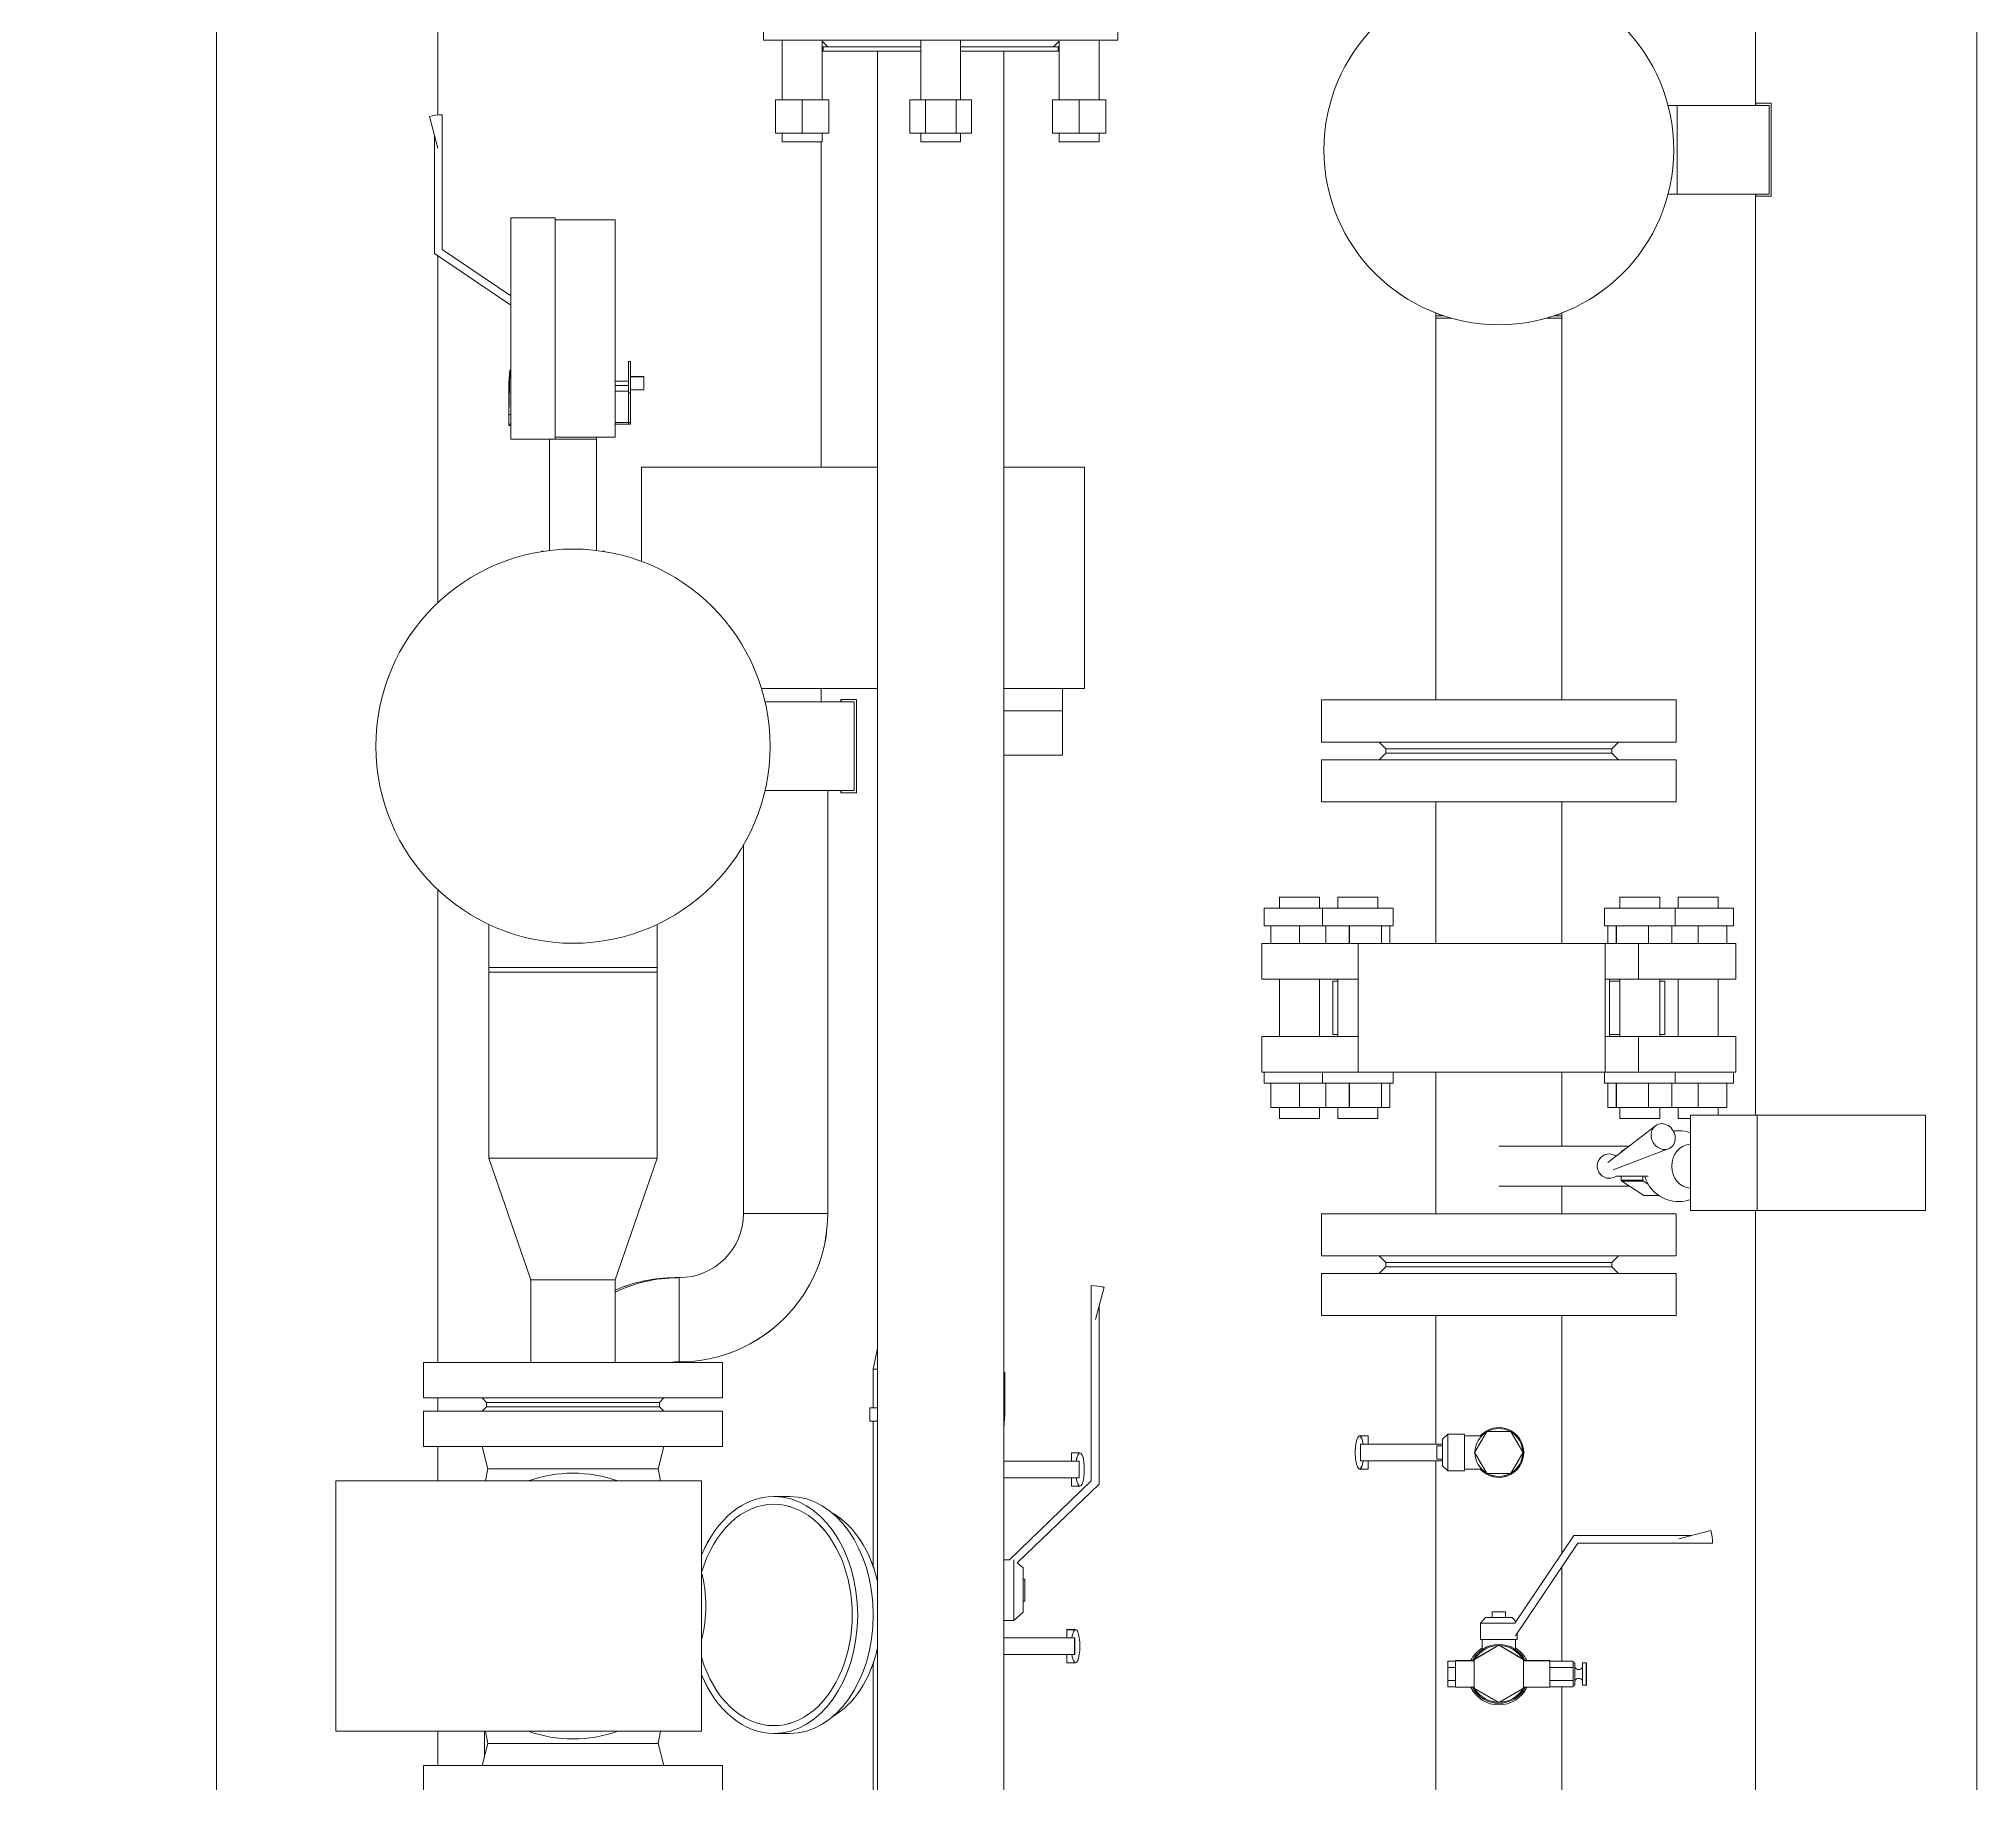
# Model space of a CAD drawing. Header units: millimetres. Extents: x -8689834 to 9419935, y 0 to 233063.
# Drawn here: x -420459 to -419584, y 227049 to 227837 of the extents above; entities that cross this region are included whole.
import ezdxf

# ---------------------------------------------------------------- set-up
doc = ezdxf.new("R2010")
doc.units = ezdxf.units.MM
doc.header["$MEASUREMENT"] = 0
doc.layers.get('0').update_dxf_attribs({"color": 250, "lineweight": 9})
doc.layers.add('25. ЗАЛИВКА ЗОН', color=7, linetype='Continuous', lineweight=0, transparency=0.2)
for name, color, linetype, lineweight in [('2D.ПроекцииПлан. Цвет-Ошибка', 5, 'ByLayer', 35), ('2D.ПроекцииПлан.0', 250, 'ByLayer', 35), ('2D.ПроекцииПлан.25. ЗАЛИВКА ЗОН', 7, 'ByLayer', 0), ('ViewportFrames', 5, 'Continuous', 0), ('Размеры координатных сеток', 7, 'Continuous', 0)]:
    doc.layers.add(name, color=color, linetype=linetype, lineweight=lineweight)
doc.styles.add('МОЭК-Проект', font='', dxfattribs={"oblique": 15})
doc.styles.get('МОЭК-Проект').set_extended_font_data('GOST_type_A')
doc.dimstyles.new('МОЭК', dxfattribs={"dimtxt": 2.5, "dimasz": 2.5, "dimexe": 1.5, "dimexo": 0.625, "dimgap": 1, "dimtad": 1, "dimdec": 0, "dimlfac": 50, "dimtxsty": 'МОЭК-Проект', "dimblk": 'OBLIQUE', "dimblk1": 'OBLIQUE', "dimblk2": 'OBLIQUE', "dimcen": 2.5, "dimdle": 1.5, "dimadec": 0, "dimazin": 2, "dimtfac": 0.75, "dimtdec": 4, "dimtmove": 1, "dimatfit": 3, "dimldrblk": 'NONE', "dimfxl": 1, "dimtfill": 1, "dimtolj": 1, "dimarcsym": 1})

# ---------------------------------------------------------------- blocks, each defined once
blk = doc.blocks.new('PROJECTION_BLOCK_{3bacdaa7-059f-457a-92e3-c8c1ffd092c7}')
at = {"layer": '2D.ПроекцииПлан. Цвет-Ошибка', "color": 0, "lineweight": -2}
for p, q in [((-12.351, 10.847), (-12.351, 10.467)), ((-9.151, 10.847), (-9.151, 10.467)), ((-9.62, 10.467), (-12.351, 10.467)), ((-12.181, 10.467), (-12.181, 9.927)), ((-11.821, 10.457), (-11.821, 9.927)), ((-11.821, 10.457), (-11.771, 10.407)), ((-11.811, 10.407), (-10.931, 10.407)), ((-11.811, 10.367), (-11.811, 10.407)), ((-11.811, 10.367), (-10.931, 10.367)), ((-11.321, -10.322), (-11.321, 10.367)), ((-10.931, 10.467), (-10.931, 9.927)), ((-10.571, 10.467), (-10.571, 9.927)), ((-10.571, 10.407), (-9.691, 10.407)), ((-10.571, 10.367), (-9.691, 10.367)), ((-10.181, -9.714), (-10.181, 10.367)), ((-9.681, 10.457), (-9.731, 10.407)), ((-9.691, 10.367), (-9.691, 10.407)), ((-9.681, 10.457), (-9.681, 9.927)), ((-9.151, 10.467), (-9.62, 10.467)), ((-9.321, 10.467), (-9.321, 9.927)), ((-12.001, 9.927), (-12.241, 9.927)), ((-12.241, 9.927), (-12.241, 9.627)), ((-12.001, 9.927), (-12.001, 9.627)), ((-11.761, 9.927), (-12.001, 9.927)), ((-11.761, 9.627), (-11.761, 9.927)), ((-10.889, 9.927), (-11.028, 9.927)), ((-11.028, 9.927), (-11.028, 9.627)), ((-10.612, 9.927), (-10.889, 9.927)), ((-10.889, 9.927), (-10.889, 9.627)), ((-10.474, 9.927), (-10.612, 9.927)), ((-10.612, 9.927), (-10.612, 9.627)), ((-10.474, 9.927), (-10.474, 9.627)), ((-9.741, 9.927), (-9.741, 9.627)), ((-9.501, 9.927), (-9.741, 9.927)), ((-9.261, 9.927), (-9.501, 9.927)), ((-9.501, 9.927), (-9.501, 9.627)), ((-9.261, 9.927), (-9.261, 9.627)), ((-4.182, 9.876), (-4.101, 9.876)), ((-4.182, 9.876), (-4.101, 9.876)), ((-4.101, 9.876), (-4.101, 9.076)), ((-4.101, 9.876), (-3.271, 9.876)), ((-3.391, 9.896), (-3.391, 9.876)), ((-3.391, 9.896), (-3.251, 9.896)), ((-3.271, 9.876), (-3.271, 9.076)), ((-3.251, 9.896), (-3.251, 9.056)), ((-15.291, 9.491), (-15.367, 9.777)), ((-15.251, 9.512), (-15.251, 9.792)), ((-12.001, 9.627), (-12.241, 9.627)), ((-12.181, 9.627), (-12.181, 9.547)), ((-11.761, 9.627), (-12.001, 9.627)), ((-11.821, 9.627), (-11.821, 9.547)), ((-10.889, 9.627), (-11.028, 9.627)), ((-10.931, 9.627), (-10.931, 9.547)), ((-10.612, 9.627), (-10.889, 9.627)), ((-10.474, 9.627), (-10.612, 9.627)), ((-10.571, 9.627), (-10.571, 9.547)), ((-9.501, 9.627), (-9.741, 9.627)), ((-9.681, 9.627), (-9.681, 9.547)), ((-9.261, 9.627), (-9.501, 9.627)), ((-9.321, 9.627), (-9.321, 9.547)), ((-15.321, 8.538), (-15.321, 9.603)), ((-15.251, 8.575), (-15.251, 9.512)), ((-12.181, 9.547), (-11.821, 9.547)), ((-10.931, 9.547), (-10.571, 9.547)), ((-9.681, 9.547), (-9.321, 9.547)), ((-4.101, 9.076), (-4.182, 9.076)), ((-4.182, 9.076), (-4.101, 9.076)), ((-4.101, 9.076), (-3.271, 9.076)), ((-3.391, 9.076), (-3.391, 9.056)), ((-3.391, 9.056), (-3.251, 9.056)), ((-14.631, 6.862), (-14.631, 8.862)), ((-14.231, 8.862), (-14.631, 8.862)), ((-14.231, 6.862), (-14.231, 8.862)), ((-13.691, 8.842), (-14.231, 8.842)), ((-13.691, 6.882), (-13.691, 8.842)), ((-14.631, 8.073), (-15.321, 8.538)), ((-14.631, 8.157), (-15.251, 8.575)), ((-6.281, 7.976), (-6.281, 8.002)), ((-6.281, 7.976), (-6.207, 7.976)), ((-6.281, 7.976), (-6.207, 7.976)), ((-6.281, 7.956), (-6.281, 7.976)), ((-6.281, 7.956), (-6.142, 7.956)), ((-6.281, 7.956), (-6.142, 7.956)), ((-6.281, 4.507), (-6.281, 7.956)), ((-5.28, 7.956), (-5.141, 7.956)), ((-5.28, 7.956), (-5.141, 7.956)), ((-5.214, 7.976), (-5.141, 7.976)), ((-5.214, 7.976), (-5.141, 7.976)), ((-5.141, 7.976), (-5.141, 8.002)), ((-5.141, 7.956), (-5.141, 7.976)), ((-5.141, 4.507), (-5.141, 7.956)), ((-13.551, 7.565), (-13.571, 7.565)), ((-13.571, 7.565), (-13.571, 7.282)), ((-13.551, 7.282), (-13.551, 7.565)), ((-14.641, 7.487), (-14.651, 7.367)), ((-14.641, 7.473), (-14.651, 7.084)), ((-14.651, 7.367), (-14.651, 7.084)), ((-14.651, 7.084), (-14.651, 7.367)), ((-14.641, 7.473), (-14.641, 7.487)), ((-14.641, 7.487), (-14.631, 7.487)), ((-14.631, 7.473), (-14.641, 7.473)), ((-13.571, 7.387), (-13.691, 7.387)), ((-13.551, 7.427), (-13.431, 7.427)), ((-13.431, 7.427), (-13.431, 7.325)), ((-13.571, 7.347), (-13.691, 7.347)), ((-13.571, 7.296), (-13.691, 7.296)), ((-13.571, 7.282), (-13.551, 7.282)), ((-13.571, 6.999), (-13.571, 7.282)), ((-13.551, 7.307), (-13.431, 7.307)), ((-13.551, 6.999), (-13.551, 7.282)), ((-13.431, 7.325), (-13.431, 7.307)), ((-14.651, 7.084), (-14.631, 7.084)), ((-14.651, 6.985), (-14.651, 7.084)), ((-14.631, 7.084), (-14.651, 7.084)), ((-13.551, 7.013), (-13.691, 7.013)), ((-13.551, 6.999), (-13.551, 7.013)), ((-14.651, 6.985), (-14.651, 6.999)), ((-14.631, 6.999), (-14.651, 6.999)), ((-14.631, 6.985), (-14.651, 6.985)), ((-14.651, 6.985), (-14.631, 6.985)), ((-14.231, 6.862), (-14.631, 6.862)), ((-14.284, 6.862), (-14.284, 5.857)), ((-13.691, 6.882), (-14.231, 6.882)), ((-14.071, 6.862), (-14.231, 6.862)), ((-13.858, 6.862), (-14.231, 6.862)), ((-13.858, 6.862), (-14.071, 6.862)), ((-13.858, 6.882), (-13.858, 6.862)), ((-13.858, 6.862), (-13.858, 5.857)), ((-13.551, 6.999), (-13.691, 6.999)), ((-13.571, 6.999), (-13.551, 6.999)), ((-14.351, 5.85), (-14.337, 5.85)), ((-14.351, 5.848), (-14.351, 5.85)), ((-13.805, 5.85), (-13.791, 5.85)), ((-13.791, 5.848), (-13.791, 5.85)), ((-12.336, 4.49), (-11.531, 4.49)), ((-11.651, 4.51), (-11.651, 4.49)), ((-11.651, 4.51), (-11.511, 4.51)), ((-11.531, 4.49), (-11.531, 3.69)), ((-11.511, 4.51), (-11.511, 3.67)), ((-4.58, 4.507), (-7.311, 4.507)), ((-7.311, 4.507), (-7.311, 4.127)), ((-4.111, 4.507), (-4.58, 4.507)), ((-4.111, 4.507), (-4.111, 4.127)), ((-4.58, 4.127), (-7.311, 4.127)), ((-6.791, 4.127), (-6.731, 4.067)), ((-6.791, 3.967), (-6.731, 4.027)), ((-4.99, 4.067), (-6.731, 4.067)), ((-4.99, 4.067), (-6.731, 4.067)), ((-6.731, 4.067), (-6.731, 4.027)), ((-6.731, 4.027), (-4.691, 4.027)), ((-4.99, 4.027), (-6.731, 4.027)), ((-4.691, 4.067), (-4.99, 4.067)), ((-4.691, 4.067), (-4.99, 4.067)), ((-4.691, 4.027), (-4.99, 4.027)), ((-4.631, 4.127), (-4.691, 4.067)), ((-4.691, 4.067), (-4.691, 4.027)), ((-4.631, 3.967), (-4.691, 4.027)), ((-4.111, 4.127), (-4.58, 4.127)), ((-4.111, 3.967), (-7.311, 3.967)), ((-7.311, 3.967), (-7.311, 3.587)), ((-4.111, 3.967), (-4.111, 3.587)), ((-12.336, 3.69), (-11.531, 3.69)), ((-11.771, 3.69), (-11.771, -0.13)), ((-11.651, 3.69), (-11.651, 3.67)), ((-11.651, 3.67), (-11.511, 3.67)), ((-4.111, 3.587), (-7.311, 3.587)), ((-6.281, 2.307), (-6.281, 3.587)), ((-5.141, 2.307), (-5.141, 3.587)), ((-12.531, 3.197), (-12.531, -0.13)), ((-7.304, 2.627), (-7.831, 2.627)), ((-7.831, 2.467), (-7.831, 2.627)), ((-7.691, 2.727), (-7.331, 2.727)), ((-7.691, 2.727), (-7.691, 2.627)), ((-7.331, 2.727), (-7.331, 2.627)), ((-7.21, 2.627), (-7.304, 2.627)), ((-7.304, 2.467), (-7.304, 2.627)), ((-6.664, 2.627), (-7.21, 2.627)), ((-7.164, 2.727), (-6.804, 2.727)), ((-7.164, 2.727), (-7.164, 2.627)), ((-6.804, 2.727), (-6.804, 2.627)), ((-6.664, 2.467), (-6.664, 2.627)), ((-4.212, 2.627), (-4.758, 2.627)), ((-4.758, 2.467), (-4.758, 2.627)), ((-4.618, 2.727), (-4.258, 2.727)), ((-4.618, 2.727), (-4.618, 2.627)), ((-4.258, 2.727), (-4.258, 2.627)), ((-4.118, 2.627), (-4.212, 2.627)), ((-3.591, 2.627), (-4.118, 2.627)), ((-4.118, 2.467), (-4.118, 2.627)), ((-4.091, 2.727), (-3.731, 2.727)), ((-4.091, 2.727), (-4.091, 2.627)), ((-3.731, 2.727), (-3.731, 2.627)), ((-3.591, 2.467), (-3.591, 2.627)), ((-14.831, 2.09), (-14.831, 2.48)), ((-13.311, 2.09), (-13.311, 2.48)), ((-7.304, 2.467), (-7.831, 2.467)), ((-7.771, 2.467), (-7.771, 2.307)), ((-7.511, 2.307), (-7.511, 2.467)), ((-7.21, 2.467), (-7.304, 2.467)), ((-7.274, 2.307), (-7.274, 2.467)), ((-6.664, 2.467), (-7.21, 2.467)), ((-7.061, 2.467), (-7.061, 2.307)), ((-6.771, 2.307), (-6.771, 2.467)), ((-6.694, 2.307), (-6.694, 2.467)), ((-4.212, 2.467), (-4.758, 2.467)), ((-4.728, 2.307), (-4.728, 2.467)), ((-4.65, 2.307), (-4.65, 2.467)), ((-4.36, 2.307), (-4.36, 2.467)), ((-4.118, 2.467), (-4.212, 2.467)), ((-4.148, 2.467), (-4.148, 2.307)), ((-3.591, 2.467), (-4.118, 2.467)), ((-3.911, 2.307), (-3.911, 2.467)), ((-3.651, 2.307), (-3.651, 2.467)), ((-6.982, 2.307), (-7.851, 2.307)), ((-7.851, 2.307), (-7.851, 1.987)), ((-4.752, 2.307), (-6.982, 2.307)), ((-6.982, 2.307), (-6.982, 1.147)), ((-4.752, 2.307), (-4.752, 1.147)), ((-4.451, 2.307), (-4.752, 2.307)), ((-3.571, 2.307), (-4.451, 2.307)), ((-4.451, 2.307), (-4.451, 1.987)), ((-3.571, 2.307), (-3.571, 1.987)), ((-14.831, 2.09), (-14.071, 2.09)), ((-14.831, 2.09), (-13.311, 2.09)), ((-14.831, 2.05), (-14.831, 2.09)), ((-14.831, 2.05), (-13.311, 2.05)), ((-14.831, 2.05), (-13.311, 2.05)), ((-14.831, 0.37), (-14.831, 2.05)), ((-14.071, 2.09), (-13.311, 2.09)), ((-13.311, 2.05), (-13.311, 2.09)), ((-13.311, 0.37), (-13.311, 2.05)), ((-6.982, 1.987), (-7.851, 1.987)), ((-7.691, 1.987), (-7.691, 1.467)), ((-7.331, 1.987), (-7.331, 1.467)), ((-7.164, 1.967), (-7.209, 1.967)), ((-7.209, 1.967), (-7.209, 1.487)), ((-7.164, 1.987), (-7.164, 1.467)), ((-4.752, 1.987), (-4.711, 1.987)), ((-4.451, 1.987), (-4.752, 1.987)), ((-4.711, 1.987), (-4.711, 1.467)), ((-4.618, 1.967), (-4.711, 1.967)), ((-4.618, 1.987), (-4.618, 1.467)), ((-3.571, 1.987), (-4.451, 1.987)), ((-4.258, 1.987), (-4.258, 1.467)), ((-4.213, 1.967), (-4.258, 1.967)), ((-4.213, 1.967), (-4.213, 1.487)), ((-4.091, 1.987), (-4.091, 1.467)), ((-3.731, 1.987), (-3.731, 1.467)), ((-7.851, 1.467), (-6.982, 1.467)), ((-7.851, 1.147), (-7.851, 1.467)), ((-7.164, 1.487), (-7.209, 1.487)), ((-4.711, 1.467), (-4.752, 1.467)), ((-4.752, 1.467), (-4.451, 1.467)), ((-4.618, 1.487), (-4.711, 1.487)), ((-4.451, 1.467), (-3.571, 1.467)), ((-4.451, 1.147), (-4.451, 1.467)), ((-4.213, 1.487), (-4.258, 1.487)), ((-3.571, 1.147), (-3.571, 1.467)), ((-7.851, 1.147), (-6.982, 1.147)), ((-7.831, 1.047), (-7.831, 1.147)), ((-7.304, 1.047), (-7.304, 1.147)), ((-4.752, 1.147), (-6.982, 1.147)), ((-6.664, 1.047), (-6.664, 1.147)), ((-6.281, 1.147), (-6.281, -0.133)), ((-5.141, 1.147), (-5.141, 0.477)), ((-4.758, 1.047), (-4.758, 1.147)), ((-4.752, 1.147), (-4.451, 1.147)), ((-4.451, 1.147), (-3.571, 1.147)), ((-4.118, 1.047), (-4.118, 1.147)), ((-3.591, 1.047), (-3.591, 1.147)), ((-7.304, 1.047), (-7.831, 1.047)), ((-7.771, 1.047), (-7.771, 0.827)), ((-7.511, 0.827), (-7.511, 1.047)), ((-7.21, 1.047), (-7.304, 1.047)), ((-7.274, 0.827), (-7.274, 1.047)), ((-6.664, 1.047), (-7.21, 1.047)), ((-7.061, 1.047), (-7.061, 0.827)), ((-6.771, 0.827), (-6.771, 1.047)), ((-6.694, 0.827), (-6.694, 1.047)), ((-4.212, 1.047), (-4.758, 1.047)), ((-4.728, 0.827), (-4.728, 1.047)), ((-4.65, 0.827), (-4.65, 1.047)), ((-4.36, 0.827), (-4.36, 1.047)), ((-4.118, 1.047), (-4.212, 1.047)), ((-4.148, 1.047), (-4.148, 0.827)), ((-3.591, 1.047), (-4.118, 1.047)), ((-3.911, 0.827), (-3.911, 1.047)), ((-3.651, 0.827), (-3.651, 1.047)), ((-7.771, 0.827), (-7.511, 0.827)), ((-7.691, 0.827), (-7.691, 0.727)), ((-7.691, 0.727), (-7.331, 0.727)), ((-7.511, 0.827), (-7.274, 0.827)), ((-7.331, 0.827), (-7.331, 0.727)), ((-7.274, 0.827), (-7.061, 0.827)), ((-7.164, 0.827), (-7.164, 0.727)), ((-7.164, 0.727), (-6.804, 0.727)), ((-7.061, 0.827), (-6.771, 0.827)), ((-6.804, 0.827), (-6.804, 0.727)), ((-6.771, 0.827), (-6.694, 0.827)), ((-4.728, 0.827), (-4.65, 0.827)), ((-4.65, 0.827), (-4.36, 0.827)), ((-4.618, 0.827), (-4.618, 0.727)), ((-4.618, 0.727), (-4.258, 0.727)), ((-4.36, 0.827), (-4.148, 0.827)), ((-4.258, 0.827), (-4.258, 0.727)), ((-4.148, 0.827), (-3.911, 0.827)), ((-4.091, 0.827), (-4.091, 0.727)), ((-4.091, 0.727), (-3.981, 0.727)), ((-3.981, 0.757), (-3.981, -0.103)), ((-3.981, 0.757), (-3.378, 0.757)), ((-3.911, 0.827), (-3.651, 0.827)), ((-3.731, 0.827), (-3.731, 0.757)), ((-1.857, 0.757), (-3.378, 0.757)), ((-3.378, 0.757), (-3.378, -0.103)), ((-1.857, -0.103), (-1.857, 0.757)), ((-4.728, 0.33), (-4.297, 0.661)), ((-14.831, 0.37), (-13.311, 0.37)), ((-13.311, 0.37), (-14.831, 0.37)), ((-14.831, 0.37), (-14.451, -0.73)), ((-14.261, 0.37), (-14.261, 0.37)), ((-13.881, 0.37), (-13.881, 0.37)), ((-13.311, 0.37), (-13.691, -0.73)), ((-5.711, 0.477), (-4.536, 0.477)), ((-4.679, 0.264), (-4.181, 0.454)), ((-4.605, 0.425), (-4.605, 0.424)), ((-4.604, 0.425), (-4.605, 0.425)), ((-4.555, 0.463), (-4.6, 0.433)), ((-4.593, 0.433), (-4.6, 0.433)), ((-4.591, 0.477), (-4.536, 0.477)), ((-4.65, 0.207), (-4.363, 0.207)), ((-4.605, 0.207), (-4.605, 0.169)), ((-4.41, 0.169), (-4.41, 0.207)), ((-5.711, 0.117), (-4.532, 0.117)), ((-5.141, 0.117), (-5.141, -0.133)), ((-4.41, 0.169), (-4.605, 0.169)), ((-4.6, 0.161), (-4.402, 0.033)), ((-4.406, 0.161), (-4.6, 0.161)), ((-4.591, 0.117), (-4.532, 0.117)), ((-4.362, 0.133), (-4.406, 0.161)), ((-4.268, 0.033), (-4.402, 0.033)), ((-4.268, 0.033), (-4.398, 0.033)), ((-11.771, -0.13), (-12.531, -0.13)), ((-11.771, -0.13), (-12.531, -0.13)), ((-7.311, -0.133), (-4.111, -0.133)), ((-7.311, -0.513), (-7.311, -0.133)), ((-4.111, -0.513), (-4.111, -0.133)), ((-3.981, -0.103), (-3.378, -0.103)), ((-3.378, -0.103), (-1.857, -0.103)), ((-7.311, -0.513), (-4.111, -0.513)), ((-6.791, -0.513), (-6.731, -0.573)), ((-4.631, -0.513), (-4.691, -0.573)), ((-7.311, -0.673), (-4.111, -0.673)), ((-7.311, -1.053), (-7.311, -0.673)), ((-6.791, -0.673), (-6.731, -0.613)), ((-4.691, -0.573), (-6.731, -0.573)), ((-6.731, -0.573), (-4.691, -0.573)), ((-6.731, -0.613), (-6.731, -0.573)), ((-6.731, -0.613), (-4.691, -0.613)), ((-6.731, -0.613), (-4.691, -0.613)), ((-4.691, -0.613), (-4.691, -0.573)), ((-4.631, -0.673), (-4.691, -0.613)), ((-4.111, -1.053), (-4.111, -0.673)), ((-13.691, -0.73), (-14.451, -0.73)), ((-14.451, -0.73), (-13.691, -0.73)), ((-14.451, -1.476), (-14.451, -0.73)), ((-13.691, -1.476), (-13.691, -0.73)), ((-13.151, -0.71), (-13.151, -0.711)), ((-13.151, -0.71), (-13.151, -0.711)), ((-13.151, -0.71), (-13.13, -0.71)), ((-13.13, -0.71), (-13.13, -0.71)), ((-13.111, -0.71), (-13.13, -0.71)), ((-13.111, -0.71), (-13.111, -1.47)), ((-13.111, -1.47), (-13.111, -0.71)), ((-13.111, -1.47), (-13.111, -0.71)), ((-9.391, -0.782), (-9.391, -1.062)), ((-9.274, -0.797), (-9.352, -1.087)), ((-9.321, -2.575), (-9.321, -0.971)), ((-9.391, -2.545), (-9.391, -1.062)), ((-7.311, -1.053), (-4.111, -1.053)), ((-6.281, -2.214), (-6.281, -1.053)), ((-5.141, -3.196), (-5.141, -1.053)), ((-11.361, -1.535), (-11.321, -1.346)), ((-15.421, -1.476), (-12.721, -1.476)), ((-15.421, -1.796), (-15.421, -1.476)), ((-13.111, -1.47), (-13.13, -1.47)), ((-12.721, -1.796), (-12.721, -1.476)), ((-11.321, -1.535), (-11.361, -1.535)), ((-11.361, -1.535), (-11.321, -1.535)), ((-11.361, -1.535), (-11.361, -1.887)), ((-10.171, -1.566), (-10.181, -1.566)), ((-10.181, -1.566), (-10.171, -1.566)), ((-10.171, -1.566), (-10.171, -1.665)), ((-10.171, -1.566), (-10.171, -1.58)), ((-10.181, -1.58), (-10.171, -1.58)), ((-10.181, -2.053), (-10.171, -1.665)), ((-10.181, -1.665), (-10.171, -1.665)), ((-10.171, -1.665), (-10.181, -1.665)), ((-10.171, -1.665), (-10.171, -1.947)), ((-10.171, -1.947), (-10.171, -1.665)), ((-15.421, -1.796), (-12.721, -1.796)), ((-15.421, -1.916), (-12.721, -1.916)), ((-15.421, -2.236), (-15.421, -1.916)), ((-14.891, -1.796), (-14.851, -1.836)), ((-14.891, -1.916), (-14.851, -1.876)), ((-14.851, -1.836), (-13.291, -1.836)), ((-14.071, -1.836), (-14.851, -1.836)), ((-14.851, -1.876), (-14.851, -1.836)), ((-14.851, -1.876), (-13.291, -1.876)), ((-14.851, -1.876), (-14.071, -1.876)), ((-13.291, -1.836), (-14.071, -1.836)), ((-14.071, -1.876), (-13.291, -1.876)), ((-13.251, -1.796), (-13.291, -1.836)), ((-13.291, -1.876), (-13.291, -1.836)), ((-13.251, -1.916), (-13.291, -1.876)), ((-12.721, -2.236), (-12.721, -1.916)), ((-11.391, -1.905), (-11.391, -1.887)), ((-11.321, -1.887), (-11.391, -1.887)), ((-11.391, -2.007), (-11.391, -1.905)), ((-11.321, -2.007), (-11.391, -2.007)), ((-11.361, -2.007), (-11.361, -3.317)), ((-10.181, -2.068), (-10.171, -1.947)), ((-5.815, -2.1), (-5.606, -2.1)), ((-15.421, -2.236), (-12.721, -2.236)), ((-14.891, -2.236), (-14.839, -2.436)), ((-13.251, -2.236), (-13.303, -2.436)), ((-6.891, -2.139), (-6.969, -2.139)), ((-6.221, -2.214), (-6.961, -2.214)), ((-6.961, -2.364), (-6.961, -2.214)), ((-6.891, -2.214), (-6.891, -2.139)), ((-6.271, -2.349), (-6.271, -2.229)), ((-6.221, -2.229), (-6.271, -2.229)), ((-6.171, -2.124), (-6.221, -2.169)), ((-6.221, -2.409), (-6.221, -2.169)), ((-6.171, -2.124), (-6.171, -2.289)), ((-6.171, -2.454), (-6.171, -2.124)), ((-6.171, -2.124), (-6.021, -2.124)), ((-6.021, -2.124), (-6.021, -2.289)), ((-5.866, -2.139), (-6.021, -2.139)), ((-5.927, -2.285), (-5.822, -2.104)), ((-5.599, -2.104), (-5.495, -2.285)), ((-14.862, -2.546), (-14.839, -2.436)), ((-14.839, -2.436), (-13.303, -2.436)), ((-14.071, -2.436), (-14.839, -2.436)), ((-13.303, -2.436), (-14.071, -2.436)), ((-13.28, -2.546), (-13.303, -2.436)), ((-10.181, -2.367), (-9.501, -2.367)), ((-9.571, -2.292), (-9.571, -2.367)), ((-9.571, -2.292), (-9.493, -2.292)), ((-9.501, -2.367), (-9.501, -2.517)), ((-6.891, -2.439), (-6.969, -2.439)), ((-6.221, -2.364), (-6.961, -2.364)), ((-6.891, -2.439), (-6.891, -2.364)), ((-6.281, -5.602), (-6.281, -2.364)), ((-6.221, -2.349), (-6.271, -2.349)), ((-6.171, -2.454), (-6.221, -2.409)), ((-6.171, -2.289), (-6.171, -2.454)), ((-6.021, -2.289), (-6.021, -2.454)), ((-5.866, -2.439), (-6.021, -2.439)), ((-5.822, -2.474), (-5.927, -2.293)), ((-5.495, -2.293), (-5.599, -2.474)), ((-12.911, -2.546), (-16.211, -2.546)), ((-16.211, -2.546), (-16.211, -4.806)), ((-12.911, -4.806), (-12.911, -2.546)), ((-10.181, -2.517), (-9.501, -2.517)), ((-10.13, -3.257), (-9.391, -2.545)), ((-10.059, -3.286), (-9.321, -2.575)), ((-9.571, -2.517), (-9.571, -2.592)), ((-9.571, -2.592), (-9.493, -2.592)), ((-6.171, -2.454), (-6.021, -2.454)), ((-5.606, -2.478), (-5.815, -2.478)), ((-12.116, -2.686), (-12.257, -2.686)), ((-5.567, -3.829), (-5.035, -3.039)), ((-5.561, -3.944), (-4.998, -3.109)), ((-5.035, -3.039), (-3.97, -3.039)), ((-4.998, -3.109), (-4.061, -3.109)), ((-4.086, -3.07), (-3.796, -2.992)), ((-4.061, -3.109), (-3.781, -3.109)), ((-10.13, -3.257), (-10.181, -3.257)), ((-10.091, -3.807), (-10.091, -3.257)), ((-10.091, -3.257), (-10.091, -3.807)), ((-10.059, -3.286), (-10.007, -3.332)), ((-5.141, -4.173), (-5.141, -3.322)), ((-10.007, -3.332), (-10.007, -3.732)), ((-10.007, -3.432), (-9.991, -3.432)), ((-9.991, -3.432), (-9.991, -3.632)), ((-10.007, -3.632), (-9.991, -3.632)), ((-10.091, -3.807), (-10.181, -3.807)), ((-10.091, -3.807), (-10.007, -3.732)), ((-5.876, -3.829), (-5.831, -3.779)), ((-5.567, -3.829), (-5.876, -3.829)), ((-5.876, -3.829), (-5.567, -3.829)), ((-5.876, -3.829), (-5.876, -3.979)), ((-5.831, -3.779), (-5.591, -3.779)), ((-5.771, -3.729), (-5.651, -3.729)), ((-5.771, -3.779), (-5.771, -3.729)), ((-5.651, -3.779), (-5.651, -3.729)), ((-5.558, -3.815), (-5.591, -3.779)), ((-10.181, -3.964), (-9.541, -3.964)), ((-9.611, -3.889), (-9.611, -3.964)), ((-9.611, -3.889), (-9.533, -3.889)), ((-9.541, -3.964), (-9.541, -4.114)), ((-5.546, -3.979), (-5.876, -3.979)), ((-5.861, -4.069), (-5.861, -3.979)), ((-5.561, -4.069), (-5.561, -3.979)), ((-5.546, -3.922), (-5.546, -3.979)), ((-11.361, -4.195), (-11.361, -8.784)), ((-10.181, -4.114), (-9.541, -4.114)), ((-9.611, -4.114), (-9.611, -4.189)), ((-9.611, -4.189), (-9.533, -4.189)), ((-6.171, -4.173), (-6.101, -4.173)), ((-6.171, -4.231), (-6.171, -4.173)), ((-6.101, -4.169), (-6.101, -4.409)), ((-6.101, -4.169), (-5.935, -4.169)), ((-5.935, -4.165), (-5.935, -4.413)), ((-5.716, -4.033), (-5.93, -4.157)), ((-5.492, -4.157), (-5.706, -4.033)), ((-5.487, -4.413), (-5.487, -4.165)), ((-5.487, -4.169), (-5.251, -4.169)), ((-5.251, -4.169), (-5.251, -4.409)), ((-5.251, -4.173), (-5.041, -4.173)), ((-5.041, -4.231), (-5.041, -4.173)), ((-5.026, -4.189), (-5.041, -4.189)), ((-5.026, -4.389), (-5.026, -4.189)), ((-4.956, -4.389), (-4.956, -4.189)), ((-4.921, -4.189), (-4.956, -4.189)), ((-4.921, -4.389), (-4.921, -4.189)), ((-6.101, -4.231), (-6.171, -4.231)), ((-6.171, -4.347), (-6.171, -4.231)), ((-6.171, -4.347), (-6.101, -4.347)), ((-6.171, -4.404), (-6.171, -4.347)), ((-5.251, -4.231), (-5.041, -4.231)), ((-5.251, -4.347), (-5.041, -4.347)), ((-5.041, -4.347), (-5.041, -4.231)), ((-5.041, -4.404), (-5.041, -4.347)), ((-6.171, -4.404), (-6.101, -4.404)), ((-6.101, -4.409), (-5.935, -4.409)), ((-5.93, -4.421), (-5.716, -4.544)), ((-5.706, -4.544), (-5.492, -4.421)), ((-5.487, -4.409), (-5.251, -4.409)), ((-5.251, -4.404), (-5.041, -4.404)), ((-5.141, -5.602), (-5.141, -4.404)), ((-5.026, -4.389), (-5.041, -4.389)), ((-4.921, -4.389), (-4.956, -4.389)), ((-16.211, -4.806), (-12.911, -4.806)), ((-14.871, -4.806), (-14.871, -5.039)), ((-14.862, -4.806), (-14.839, -4.916)), ((-13.28, -4.806), (-13.303, -4.916)), ((-12.116, -4.826), (-12.257, -4.826)), ((-14.891, -5.116), (-14.839, -4.916)), ((-14.071, -4.916), (-14.839, -4.916)), ((-14.839, -4.916), (-13.303, -4.916)), ((-13.303, -4.916), (-14.071, -4.916)), ((-13.251, -5.116), (-13.303, -4.916)), ((-15.421, -5.116), (-12.721, -5.116)), ((-15.421, -5.436), (-15.421, -5.116)), ((-12.721, -5.436), (-12.721, -5.116))]:
    blk.add_line(p, q, dxfattribs=at)
for centre, radius in [((-5.711, 9.476), 1.58), ((-14.071, 4.09), 1.78)]:
    blk.add_circle(centre, radius, dxfattribs=at)
for centre, radius, start, end in [((-15.251, 9.342), 0.45, 90, 105), ((-4.087, 0.297), 0.32, 70.7029, 90), ((-4.087, 0.297), 0.32, 270, 289.2971), ((-5.711, -2.289), 0.225, 0, 138.1897), ((-5.711, -2.289), 0.216, 118.955, 121.045), ((-5.711, -2.289), 0.216, 61.045, 118.955), ((-5.711, -2.289), 0.19, 84.119, 95.881), ((-5.711, -2.289), 0.216, 58.955, 61.045), ((-5.711, -2.289), 0.216, 121.045, 178.955), ((-5.711, -2.289), 0.19, 144.119, 155.881), ((-5.711, -2.289), 0.216, 1.045, 58.955), ((-5.711, -2.289), 0.19, 24.119, 35.881), ((-5.711, -2.289), 0.216, 178.955, 181.045), ((-5.711, -2.289), 0.216, 181.045, 238.955), ((-5.711, -2.289), 0.19, 204.119, 215.881), ((-5.711, -2.289), 0.225, 221.8103, 0), ((-5.711, -2.289), 0.216, 301.045, 358.955), ((-5.711, -2.289), 0.19, 324.119, 335.881), ((-5.711, -2.289), 0.216, 358.955, 1.045), ((-14.071, -3.676), 1.2, 90, 109.6666), ((-14.071, -3.676), 1.2, 70.3334, 90), ((-5.711, -2.289), 0.216, 238.955, 241.045), ((-5.711, -2.289), 0.216, 241.045, 298.955), ((-5.711, -2.289), 0.19, 264.119, 275.881), ((-5.711, -2.289), 0.216, 298.955, 301.045), ((-4.231, -3.109), 0.45, 0, 15), ((-14.071, -3.676), 1.2, 345.1649, 14.8351), ((-5.711, -4.289), 0.28, 122.3924, 154.6231), ((-5.711, -4.289), 0.28, 25.3769, 57.6076), ((-4.991, -4.369), 0.04, 30, 150), ((-5.711, -4.289), 0.28, 205.3769, 334.6231), ((-14.071, -3.676), 1.2, 250.3334, 289.6666)]:
    blk.add_arc(centre, radius, start, end, dxfattribs=at)
at = {"layer": '2D.ПроекцииПлан. Цвет-Ошибка', "color": 0, "lineweight": -2, "extrusion": (0, 0, -1)}
for centre, radius, start, end in [((4.087, 0.297), 0.32, 81.3153, 90), ((4.713, 0.297), 0.11, 345.5225, 124.1585), ((4.713, 0.297), 0.11, 234.9032, 345.5225), ((4.087, 0.297), 0.32, 270, 343.6652), ((13.111, -0.13), 0.58, 180, 270), ((13.111, -0.13), 1.34, 180, 270), ((13.111, -2.05), 1.34, 64.3523, 89.1859), ((13.151, -2.05), 1.34, 66.2351, 90), ((9.391, -1.232), 0.45, 90, 105), ((13.111, -2.05), 0.58, 81.8002, 90), ((5.711, -4.289), 0.266, 26.7889, 153.2111), ((5.711, -4.289), 0.256, 28.0008, 28.955), ((5.711, -4.289), 0.256, 28.955, 31.045), ((5.711, -4.289), 0.256, 31.045, 88.955), ((5.711, -4.289), 0.256, 88.955, 91.045), ((5.711, -4.289), 0.256, 91.045, 148.955), ((5.711, -4.289), 0.256, 148.955, 151.045), ((5.711, -4.289), 0.256, 151.045, 151.9992), ((4.991, -4.209), 0.04, 210, 330), ((5.711, -4.289), 0.266, 270, 333.2111), ((5.711, -4.289), 0.256, 331.045, 331.9992), ((5.711, -4.289), 0.256, 328.955, 331.045), ((5.711, -4.289), 0.256, 271.045, 328.955), ((5.711, -4.289), 0.256, 270, 271.045), ((5.711, -4.289), 0.266, 206.7889, 270), ((5.711, -4.289), 0.256, 268.955, 270), ((5.711, -4.289), 0.256, 211.045, 268.955), ((5.711, -4.289), 0.256, 208.955, 211.045), ((5.711, -4.289), 0.256, 208.0008, 208.955)]:
    blk.add_arc(centre, radius, start, end, dxfattribs=at)
for centre, major_axis, ratio, start_param, end_param in [((-4.227, 0.564), (-0.059, 0.105), 0.867722, -1.119163, -0.127307), ((-4.227, 0.564), (-0.059, 0.105), 0.867722, -3.014286, -1.119163), ((-4.227, 0.564), (-0.059, 0.105), 0.867722, -0.127307, 3.268899), ((-4.398, 0.297), (0, 0.264), 0.894427, -1.065436, -1.028959), ((-3.971, 0.297), (0, 0.2), 0.894427, -3.082715, -0.058877), ((-4.398, 0.297), (0, 0.264), 0.894427, -2.112633, -2.076157), ((-4.203, 0.297), (0, 0.264), 0.894427, -2.112633, -2.076157), ((-4.398, 0.297), (0, -0.264), 0.894427, 0, 0.018238), ((-12.257, -3.756), (0, 1), 0.707107, -1.176987, 0), ((-12.257, -3.756), (0, 1), 0.707107, 0, 3.141593), ((-12.257, -3.756), (0, 1), 0.707107, 3.141593, 4.321843)]:
    blk.add_ellipse(centre, major_axis=major_axis, ratio=ratio, start_param=start_param, end_param=end_param, dxfattribs=at)
at = {"layer": '2D.ПроекцииПлан. Цвет-Ошибка', "color": 0, "lineweight": -2}
for centre, major_axis, ratio, start_param, end_param in [((-6.969, -2.289), (0, 0.15), 0.258819, 0, 3.141593), ((-6.969, -2.289), (0, 0.15), 0.258819, -1.047198, 0), ((-9.493, -2.442), (0, -0.15), 0.258819, -3.141593, -2.094395), ((-9.493, -2.442), (0, -0.15), 0.258819, 0, 3.141593), ((-6.969, -2.289), (0, 0.15), 0.258819, -3.141593, -2.094395), ((-9.493, -2.442), (0, -0.15), 0.258819, -1.047198, 0), ((-12.257, -3.756), (0, 1.07), 0.707107, 0, 1.043572), ((-12.257, -3.756), (0, 1.07), 0.707107, -1.570796, 0), ((-12.116, -3.756), (0, 1.07), 0.707107, -1.570796, 0), ((-11.988, -3.756), (0, 0.99), 0.707107, -1.264419, -0.380616), ((-12.257, -3.756), (0, 1.07), 0.707107, 3.141593, 4.712389), ((-12.116, -3.756), (0, 1.07), 0.707107, 3.141593, 4.712389), ((-9.533, -4.039), (0, -0.15), 0.258819, -3.141593, -2.094395), ((-9.533, -4.039), (0, -0.15), 0.258819, 0, 3.141593), ((-11.988, -3.756), (0, 0.99), 0.707107, -2.760976, -1.877173), ((-9.533, -4.039), (0, -0.15), 0.258819, -1.047198, 0), ((-12.257, -3.756), (0, 1.07), 0.707107, 2.098021, 3.141593)]:
    blk.add_ellipse(centre, major_axis=major_axis, ratio=ratio, start_param=start_param, end_param=end_param, dxfattribs=at)
at = {"layer": '2D.ПроекцииПлан.25. ЗАЛИВКА ЗОН', "color": 0, "lineweight": -2}
for p, q in [((-17.291, 31.324), (-17.291, -22.73)), ((-15.291, 9.79), (-15.291, 31.324)), ((-3.394, 13.329), (-3.394, 9.876)), ((-1.394, -9.718), (-1.394, 13.329)), ((-11.831, 6.61), (-11.831, 9.547)), ((-3.394, 9.076), (-3.394, 0.757)), ((-15.291, 5.386), (-15.291, 8.518)), ((-11.321, 6.61), (-13.451, 6.61)), ((-13.451, 6.61), (-13.451, 5.759)), ((-9.451, 6.61), (-10.181, 6.61)), ((-9.451, 4.61), (-9.451, 6.61)), ((-12.369, 4.61), (-11.321, 4.61)), ((-11.831, 4.61), (-11.831, 4.49)), ((-10.181, 4.61), (-9.451, 4.61)), ((-9.651, 4.41), (-9.651, 4.61)), ((-10.181, 4.41), (-9.651, 4.41)), ((-9.651, 4.01), (-9.651, 4.41)), ((-10.181, 4.01), (-9.651, 4.01)), ((-15.291, -1.476), (-15.291, 2.794)), ((-3.394, -0.103), (-3.394, -8.687)), ((-15.291, -1.916), (-15.291, -1.796)), ((-15.291, -2.546), (-15.291, -2.236)), ((-15.291, -5.116), (-15.291, -4.806))]:
    blk.add_line(p, q, dxfattribs=at)
blk = doc.blocks.new('*U1750')
at = {"layer": '2D.ПроекцииПлан.0', "lineweight": 13}
blk.add_blockref('PROJECTION_BLOCK_{3bacdaa7-059f-457a-92e3-c8c1ffd092c7}', (-124.002, 283.94), dxfattribs=at)
blk = doc.blocks.new('_Oblique')
at = {"color": 0, "linetype": 'ByBlock', "lineweight": -2}
blk.add_line((-0.5, -0.5), (0.5, 0.5), dxfattribs=at)
blk = doc.blocks.new('*D1910')
at = {"layer": 'Размеры координатных сеток', "color": 0, "lineweight": -2, "ltscale": 100, "transparency": 16777216}
for p, q in [((-417750.76, 229894.65), (-424653.23, 229894.65)), ((-424651.73, 229896.15), (-424651.73, 215422.32)), ((-417753.89, 215423.82), (-424653.23, 215423.82))]:
    blk.add_line(p, q, dxfattribs=at)
at = {"layer": 'Размеры координатных сеток', "color": 0, "lineweight": -2, "ltscale": 100, "transparency": 16777216, "xscale": 2.5, "yscale": 2.5, "zscale": 2.5}
for p, rotation in [((-424651.73, 229894.65), 90), ((-424651.73, 215423.82), 270)]:
    blk.add_blockref('_Oblique', p, dxfattribs=dict(at, rotation=rotation))
at = {"layer": 'Размеры координатных сеток', "color": 0, "lineweight": 13, "ltscale": 100, "transparency": 16777216, "insert": (-424653.98, 222659.23), "char_height": 2.5, "attachment_point": 5, "rotation": 90, "style": 'МОЭК-Проект', "bg_fill": 3, "box_fill_scale": 1.25, "bg_fill_color": 256, "bg_fill_true_color": 13158600, "bg_fill_transparency": 0}
blk.add_mtext('\\A1;723542', dxfattribs=at)
blk = doc.blocks.new('_None')
blk = doc.blocks.new('*D1921')
at = {"layer": '25. ЗАЛИВКА ЗОН', "color": 0, "lineweight": -2, "transparency": 16777216}
for p, q in [((-420379.52, 228878.61), (-421244.27, 228878.61)), ((-421242.77, 228880.11), (-421242.77, 225878.5)), ((-419684.65, 225880), (-421244.27, 225880))]:
    blk.add_line(p, q, dxfattribs=at)
at = {"layer": '25. ЗАЛИВКА ЗОН', "color": 0, "lineweight": -2, "transparency": 16777216, "xscale": 2.5, "yscale": 2.5, "zscale": 2.5}
for p, rotation in [((-421242.77, 228878.61), 90), ((-421242.77, 225880), 270)]:
    blk.add_blockref('_Oblique', p, dxfattribs=dict(at, rotation=rotation))
at = {"layer": '25. ЗАЛИВКА ЗОН', "color": 0, "lineweight": 13, "transparency": 16777216, "insert": (-421245.02, 227379.3), "char_height": 2.5, "attachment_point": 5, "rotation": 90, "style": 'МОЭК-Проект', "bg_fill": 3, "box_fill_scale": 1.25, "bg_fill_color": 256, "bg_fill_true_color": 13158600, "bg_fill_transparency": 0}
blk.add_mtext('\\A1;149930', dxfattribs=at)

msp = doc.modelspace()

# ---------------------------------------------------------------- block references
at = {"layer": 'ViewportFrames', "lineweight": 13, "ltscale": 100, "xscale": 50, "yscale": 50, "zscale": 50}
msp.add_blockref('*U1750', (-413314.257, 213115.736), dxfattribs=at)

# ---------------------------------------------------------------- next in the draw order: block references
at = {"layer": '2D.ПроекцииПлан.0', "lineweight": 13, "xscale": 50, "yscale": 50, "zscale": 50}
msp.add_blockref('PROJECTION_BLOCK_{3bacdaa7-059f-457a-92e3-c8c1ffd092c7}', (-419514.35, 227312.732), dxfattribs=at)

# ---------------------------------------------------------------- next in the draw order: dimensions: what is measured, and where the dimension line sits
at = {"layer": 'Размеры координатных сеток', "lineweight": 13, "ltscale": 100}
dim = msp.add_linear_dim(base=(-424651.725, 215423.815), p1=(-417750.138, 229894.646), p2=(-417753.262, 215423.815), angle=90, dimstyle='МОЭК', override={"dimscale": 1, "dimlfac": 50}, dxfattribs=at)
dim.commit()
dim.dimension.update_dxf_attribs({"geometry": '*D1910', "text_midpoint": (-424653.975, 222659.23)})

# ---------------------------------------------------------------- next in the draw order: dimensions: what is measured, and where the dimension line sits
at = {"layer": '25. ЗАЛИВКА ЗОН', "lineweight": 13}
dim = msp.add_linear_dim(base=(-421242.768, 225880.001), p1=(-420378.894, 228878.606), p2=(-419684.027, 225880.001), angle=90, dimstyle='МОЭК', override={"dimrnd": 10}, dxfattribs=at)
dim.commit()
dim.dimension.update_dxf_attribs({"geometry": '*D1921', "text_midpoint": (-421245.018, 227379.303)})

doc.saveas('drawing.dxf')
